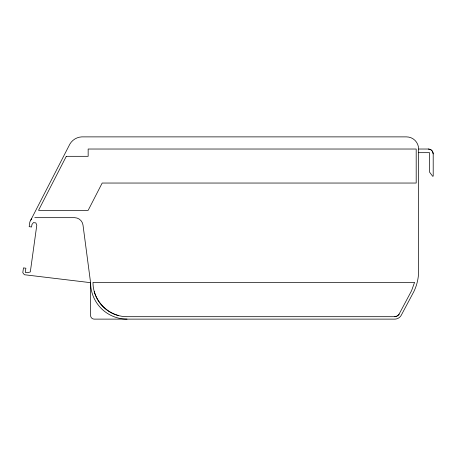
<?xml version="1.0" encoding="UTF-8"?>
<svg xmlns="http://www.w3.org/2000/svg" width="456" height="456" viewBox="0 0 456 456"><rect width="100%" height="100%" fill="white"/><g stroke="black" fill="none" stroke-linecap="round" stroke-linejoin="round"><path stroke-width="0.68" d="M399.103 314.11L411.557 290.751L414.561 282.355L92.995 282.355C92.79 300.732 108.802 316.857 127.19 316.692L394.799 316.692L396.475 316.339L397.997 315.427L399.103 314.11A5.255 5.255 0 0 1 394.799 316.692M127.03 319.12A36.446 36.446 0 0 1 90.584 282.674L24.373 274.729L22.8 272.688L23.467 267.889L25.872 268.219L25.297 272.392L27.759 272.688L30.318 271.924L36.793 225.207L35.87 222.933L33.436 222.596L31.931 224.534L31.589 226.997L29.178 226.66L29.839 221.924L69.825 144.17A14.575 14.575 0 0 1 81.772 136.88L406.473 136.88A12.147 12.147 0 0 1 418.619 149.026L428.338 149.026L430.772 149.682L432.55 151.46L433.2 153.889L433.2 176.164L432.715 176.324L429.558 172.111L429.558 152.674L418.619 152.674M34.759 217.672L74.676 217.672A8.584 8.584 0 0 1 82.986 224.962L90.584 282.674L90.584 315.478A3.642 3.642 0 0 0 94.227 319.12L395.05 319.12A7.484 7.484 0 0 0 401.126 315.478L413.763 291.783A48.005 48.005 0 0 0 418.619 272.346L418.619 149.026M118.235 315.512A33.995 33.995 0 0 1 94.192 291.469M30.774 220.1A4.856 4.856 0 0 1 31.766 218.886M428.338 149.026A4.862 4.862 0 0 1 433.2 153.889M66.308 156.317L38.526 210.341L88.156 210.341L102.19 183.044L416.191 183.044L416.191 149.026L88.156 149.026L88.156 156.317L66.308 156.317"/></g></svg>
